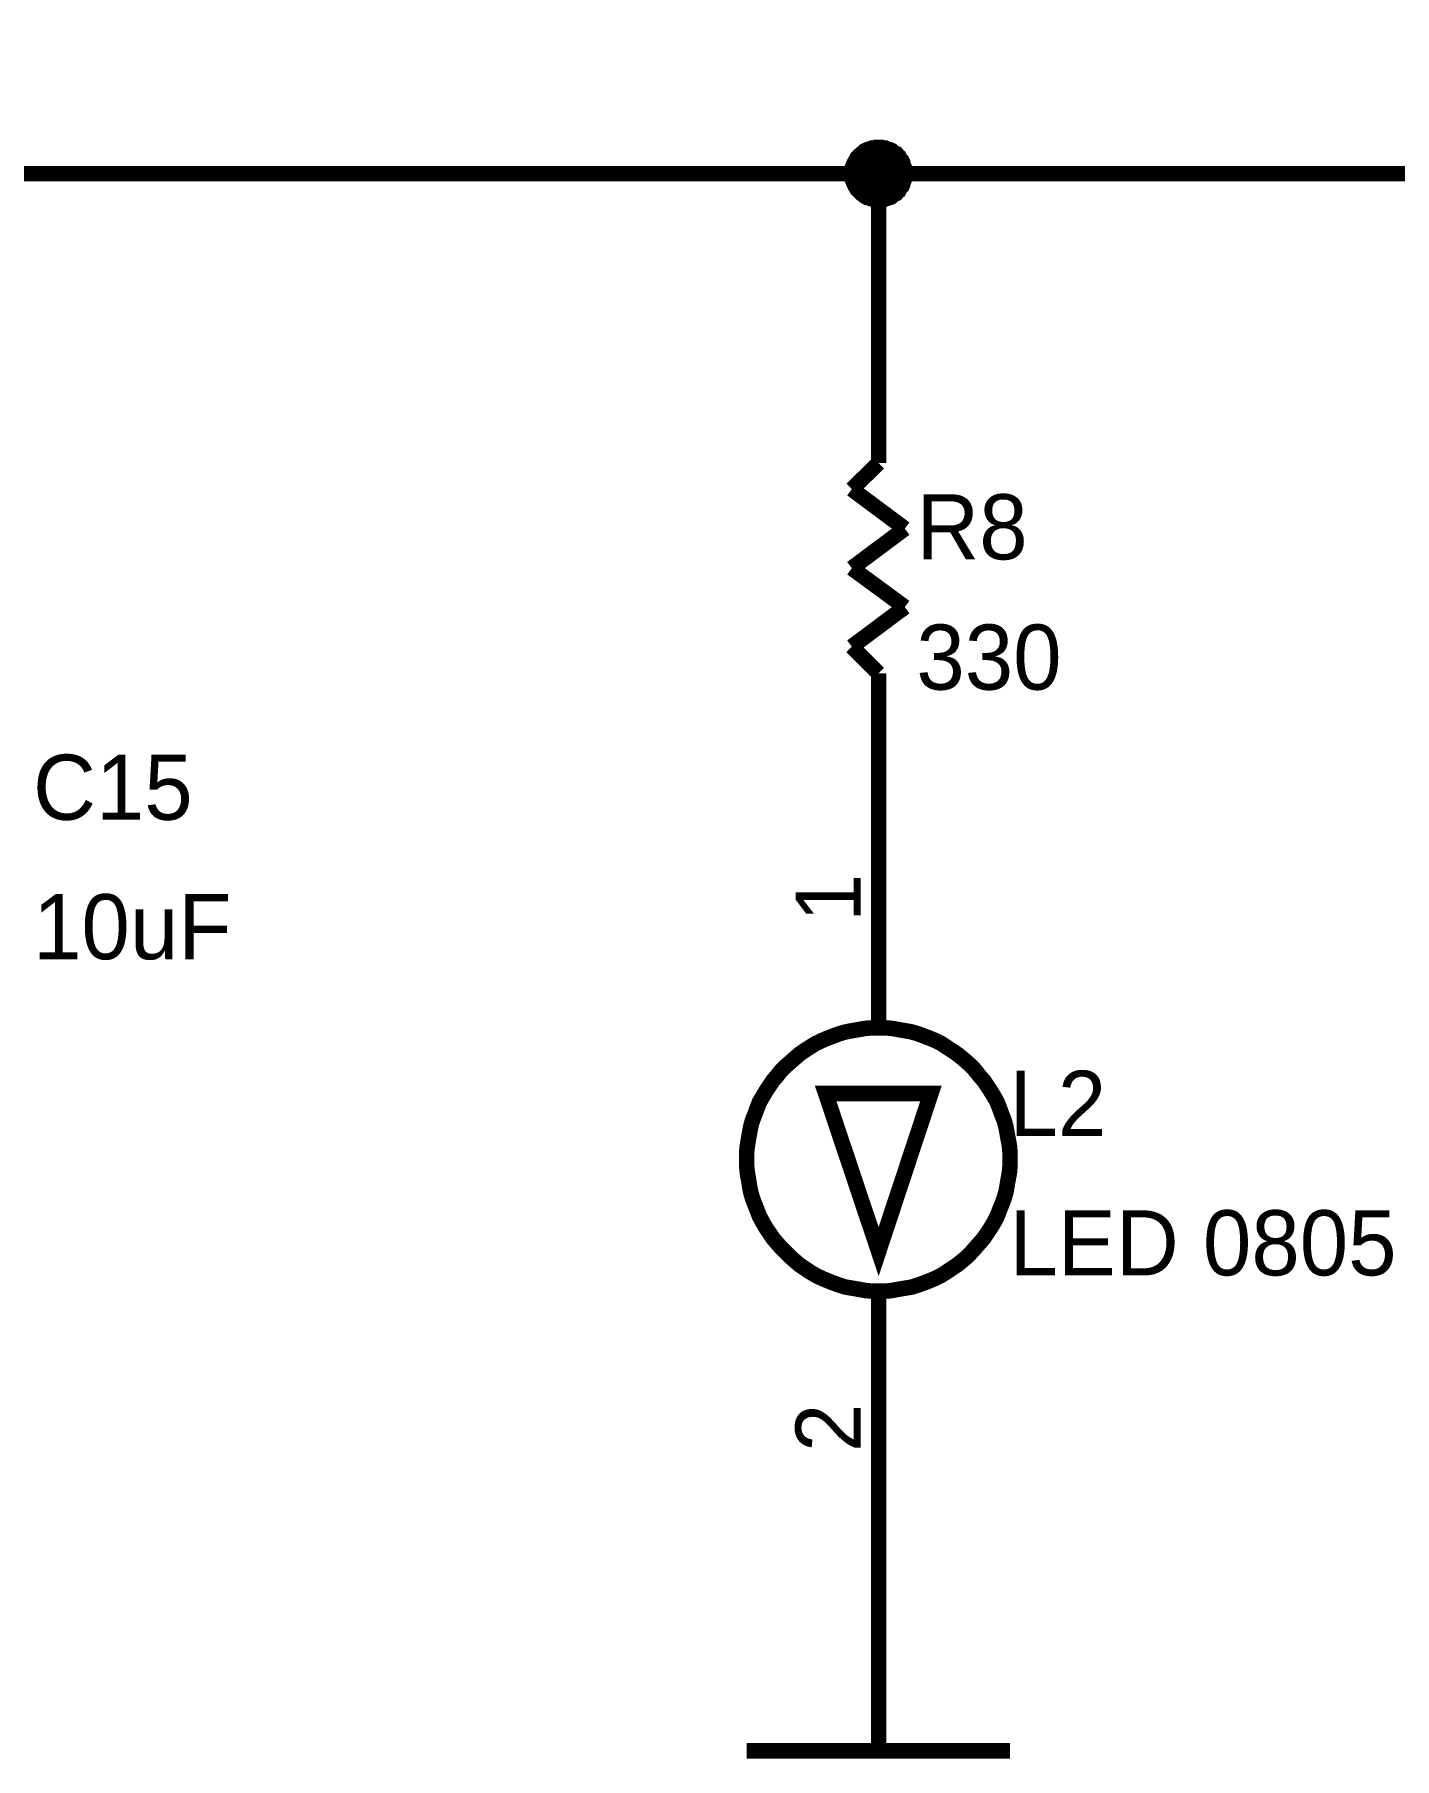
# Model space of a CAD drawing. Header units: millimetres. Extents: x 0 to 19, y 0 to 9.5.
# Drawn here: x 3.658 to 4.693, y 4.294 to 5.606 of the extents above; entities that cross this region are included whole.
import ezdxf

# ---------------------------------------------------------------- set-up
doc = ezdxf.new("R2010")
doc.units = ezdxf.units.MM
doc.header["$MEASUREMENT"] = 0
doc.layers.add('Sheet', color=255, linetype='Continuous')

msp = doc.modelspace()

# ---------------------------------------------------------------- linework, layer by layer
at = {"layer": 'Sheet'}
for points, const_width in [([(3.6001, 5.4998), (4.3004, 5.4998), (4.8004, 5.4998), (4.8004, 5.5997)], 0.0118), ([(4.28, 5.4998), (4.28, 5.5007), (4.28, 5.502), (4.2805, 5.5029), (4.2805, 5.5038), (4.2805, 5.5047), (4.2809, 5.5056), (4.2814, 5.5069), (4.2818, 5.5078), (4.2823, 5.5087), (4.2827, 5.5095), (4.2831, 5.51), (4.2836, 5.5109), (4.284, 5.5118), (4.2849, 5.5126), (4.2853, 5.5131), (4.2862, 5.514), (4.2867, 5.5144), (4.2876, 5.5153), (4.2884, 5.5157), (4.2889, 5.5162), (4.2898, 5.5171), (4.2907, 5.5175), (4.2915, 5.5179), (4.2924, 5.5179), (4.2933, 5.5184), (4.2942, 5.5188), (4.2955, 5.5193), (4.2964, 5.5193), (4.2973, 5.5193), (4.2982, 5.5197), (4.2995, 5.5197), (4.3004, 5.5197)], 0.0118), ([(4.28, 5.4998), (4.28, 5.5007), (4.28, 5.502), (4.2805, 5.5029), (4.2805, 5.5038), (4.2805, 5.5047), (4.2809, 5.5056), (4.2814, 5.5069), (4.2818, 5.5078), (4.2823, 5.5087), (4.2827, 5.5095), (4.2831, 5.51), (4.2836, 5.5109), (4.284, 5.5118), (4.2849, 5.5126), (4.2853, 5.5131), (4.2862, 5.514), (4.2867, 5.5144), (4.2876, 5.5153), (4.2884, 5.5157), (4.2889, 5.5162), (4.2898, 5.5171), (4.2907, 5.5175), (4.2915, 5.5179), (4.2924, 5.5179), (4.2933, 5.5184), (4.2942, 5.5188), (4.2955, 5.5193), (4.2964, 5.5193), (4.2973, 5.5193), (4.2982, 5.5197), (4.2995, 5.5197), (4.3004, 5.5197)], 0.0118), ([(4.28, 5.4998), (4.28, 5.5007), (4.28, 5.502), (4.2805, 5.5029), (4.2805, 5.5038), (4.2805, 5.5047), (4.2809, 5.5056), (4.2814, 5.5069), (4.2818, 5.5078), (4.2823, 5.5087), (4.2827, 5.5095), (4.2831, 5.51), (4.2836, 5.5109), (4.284, 5.5118), (4.2849, 5.5126), (4.2853, 5.5131), (4.2862, 5.514), (4.2867, 5.5144), (4.2876, 5.5153), (4.2884, 5.5157), (4.2889, 5.5162), (4.2898, 5.5171), (4.2907, 5.5175), (4.2915, 5.5179), (4.2924, 5.5179), (4.2933, 5.5184), (4.2942, 5.5188), (4.2955, 5.5193), (4.2964, 5.5193), (4.2973, 5.5193), (4.2982, 5.5197), (4.2995, 5.5197), (4.3004, 5.5197)], 0.0118), ([(4.28, 5.4998), (4.28, 5.5007), (4.28, 5.502), (4.2805, 5.5029), (4.2805, 5.5038), (4.2805, 5.5047), (4.2809, 5.5056), (4.2814, 5.5069), (4.2818, 5.5078), (4.2823, 5.5087), (4.2827, 5.5095), (4.2831, 5.51), (4.2836, 5.5109), (4.284, 5.5118), (4.2849, 5.5126), (4.2853, 5.5131), (4.2862, 5.514), (4.2867, 5.5144), (4.2876, 5.5153), (4.2884, 5.5157), (4.2889, 5.5162), (4.2898, 5.5171), (4.2907, 5.5175), (4.2915, 5.5179), (4.2924, 5.5179), (4.2933, 5.5184), (4.2942, 5.5188), (4.2955, 5.5193), (4.2964, 5.5193), (4.2973, 5.5193), (4.2982, 5.5197), (4.2995, 5.5197), (4.3004, 5.5197)], 0.0118), ([(4.3004, 5.5197), (4.3004, 5.5197)], 0.0118), ([(4.3004, 5.5197), (4.3013, 5.5197), (4.3026, 5.5197), (4.3035, 5.5193), (4.3044, 5.5193), (4.3052, 5.5193), (4.3061, 5.5188), (4.3075, 5.5184), (4.3083, 5.5179), (4.3092, 5.5179), (4.3101, 5.5175), (4.3105, 5.5171), (4.3114, 5.5162), (4.3123, 5.5157), (4.3132, 5.5153), (4.3136, 5.5144), (4.3145, 5.514), (4.315, 5.5131), (4.3159, 5.5126), (4.3163, 5.5118), (4.3167, 5.5109), (4.3176, 5.51), (4.3181, 5.5095), (4.3185, 5.5087), (4.3185, 5.5078), (4.3189, 5.5069), (4.3194, 5.5056), (4.3198, 5.5047), (4.3198, 5.5038), (4.3198, 5.5029), (4.3203, 5.502), (4.3203, 5.5007), (4.3203, 5.4998)], 0.0118), ([(4.3004, 5.5197), (4.3004, 5.5197)], 0.0118), ([(4.3004, 5.5197), (4.3013, 5.5197), (4.3026, 5.5197), (4.3035, 5.5193), (4.3044, 5.5193), (4.3052, 5.5193), (4.3061, 5.5188), (4.3075, 5.5184), (4.3083, 5.5179), (4.3092, 5.5179), (4.3101, 5.5175), (4.3105, 5.5171), (4.3114, 5.5162), (4.3123, 5.5157), (4.3132, 5.5153), (4.3136, 5.5144), (4.3145, 5.514), (4.315, 5.5131), (4.3159, 5.5126), (4.3163, 5.5118), (4.3167, 5.5109), (4.3176, 5.51), (4.3181, 5.5095), (4.3185, 5.5087), (4.3185, 5.5078), (4.3189, 5.5069), (4.3194, 5.5056), (4.3198, 5.5047), (4.3198, 5.5038), (4.3198, 5.5029), (4.3203, 5.502), (4.3203, 5.5007), (4.3203, 5.4998)], 0.0118), ([(4.3004, 5.5197), (4.3004, 5.5197)], 0.0118), ([(4.3004, 5.5197), (4.3013, 5.5197), (4.3026, 5.5197), (4.3035, 5.5193), (4.3044, 5.5193), (4.3052, 5.5193), (4.3061, 5.5188), (4.3075, 5.5184), (4.3083, 5.5179), (4.3092, 5.5179), (4.3101, 5.5175), (4.3105, 5.5171), (4.3114, 5.5162), (4.3123, 5.5157), (4.3132, 5.5153), (4.3136, 5.5144), (4.3145, 5.514), (4.315, 5.5131), (4.3159, 5.5126), (4.3163, 5.5118), (4.3167, 5.5109), (4.3176, 5.51), (4.3181, 5.5095), (4.3185, 5.5087), (4.3185, 5.5078), (4.3189, 5.5069), (4.3194, 5.5056), (4.3198, 5.5047), (4.3198, 5.5038), (4.3198, 5.5029), (4.3203, 5.502), (4.3203, 5.5007), (4.3203, 5.4998)], 0.0118), ([(4.3004, 5.5197), (4.3004, 5.5197)], 0.0118), ([(4.3004, 5.5197), (4.3013, 5.5197), (4.3026, 5.5197), (4.3035, 5.5193), (4.3044, 5.5193), (4.3052, 5.5193), (4.3061, 5.5188), (4.3075, 5.5184), (4.3083, 5.5179), (4.3092, 5.5179), (4.3101, 5.5175), (4.3105, 5.5171), (4.3114, 5.5162), (4.3123, 5.5157), (4.3132, 5.5153), (4.3136, 5.5144), (4.3145, 5.514), (4.315, 5.5131), (4.3159, 5.5126), (4.3163, 5.5118), (4.3167, 5.5109), (4.3176, 5.51), (4.3181, 5.5095), (4.3185, 5.5087), (4.3185, 5.5078), (4.3189, 5.5069), (4.3194, 5.5056), (4.3198, 5.5047), (4.3198, 5.5038), (4.3198, 5.5029), (4.3203, 5.502), (4.3203, 5.5007), (4.3203, 5.4998)], 0.0118), ([(4.28, 5.4998), (4.28, 5.5007), (4.28, 5.502), (4.2805, 5.5029), (4.2805, 5.5038), (4.2805, 5.5047), (4.2809, 5.5056), (4.2814, 5.5069), (4.2818, 5.5078), (4.2823, 5.5087), (4.2827, 5.5095), (4.2831, 5.51), (4.2836, 5.5109), (4.284, 5.5118), (4.2849, 5.5126), (4.2853, 5.5131), (4.2862, 5.514), (4.2867, 5.5144), (4.2876, 5.5153), (4.2884, 5.5157), (4.2889, 5.5162), (4.2898, 5.5171), (4.2907, 5.5175), (4.2915, 5.5179), (4.2924, 5.5179), (4.2933, 5.5184), (4.2942, 5.5188), (4.2955, 5.5193), (4.2964, 5.5193), (4.2973, 5.5193), (4.2982, 5.5197), (4.2995, 5.5197), (4.3004, 5.5197)], 0.0039), ([(4.28, 5.4998), (4.28, 5.5007), (4.28, 5.502), (4.2805, 5.5029), (4.2805, 5.5038), (4.2805, 5.5047), (4.2809, 5.5056), (4.2814, 5.5069), (4.2818, 5.5078), (4.2823, 5.5087), (4.2827, 5.5095), (4.2831, 5.51), (4.2836, 5.5109), (4.284, 5.5118), (4.2849, 5.5126), (4.2853, 5.5131), (4.2862, 5.514), (4.2867, 5.5144), (4.2876, 5.5153), (4.2884, 5.5157), (4.2889, 5.5162), (4.2898, 5.5171), (4.2907, 5.5175), (4.2915, 5.5179), (4.2924, 5.5179), (4.2933, 5.5184), (4.2942, 5.5188), (4.2955, 5.5193), (4.2964, 5.5193), (4.2973, 5.5193), (4.2982, 5.5197), (4.2995, 5.5197), (4.3004, 5.5197)], 0.0039), ([(4.28, 5.4998), (4.28, 5.5007), (4.28, 5.502), (4.2805, 5.5029), (4.2805, 5.5038), (4.2805, 5.5047), (4.2809, 5.5056), (4.2814, 5.5069), (4.2818, 5.5078), (4.2823, 5.5087), (4.2827, 5.5095), (4.2831, 5.51), (4.2836, 5.5109), (4.284, 5.5118), (4.2849, 5.5126), (4.2853, 5.5131), (4.2862, 5.514), (4.2867, 5.5144), (4.2876, 5.5153), (4.2884, 5.5157), (4.2889, 5.5162), (4.2898, 5.5171), (4.2907, 5.5175), (4.2915, 5.5179), (4.2924, 5.5179), (4.2933, 5.5184), (4.2942, 5.5188), (4.2955, 5.5193), (4.2964, 5.5193), (4.2973, 5.5193), (4.2982, 5.5197), (4.2995, 5.5197), (4.3004, 5.5197)], 0.0039), ([(4.28, 5.4998), (4.28, 5.5007), (4.28, 5.502), (4.2805, 5.5029), (4.2805, 5.5038), (4.2805, 5.5047), (4.2809, 5.5056), (4.2814, 5.5069), (4.2818, 5.5078), (4.2823, 5.5087), (4.2827, 5.5095), (4.2831, 5.51), (4.2836, 5.5109), (4.284, 5.5118), (4.2849, 5.5126), (4.2853, 5.5131), (4.2862, 5.514), (4.2867, 5.5144), (4.2876, 5.5153), (4.2884, 5.5157), (4.2889, 5.5162), (4.2898, 5.5171), (4.2907, 5.5175), (4.2915, 5.5179), (4.2924, 5.5179), (4.2933, 5.5184), (4.2942, 5.5188), (4.2955, 5.5193), (4.2964, 5.5193), (4.2973, 5.5193), (4.2982, 5.5197), (4.2995, 5.5197), (4.3004, 5.5197)], 0.0039), ([(4.3004, 5.5197), (4.3004, 5.5197)], 0.0039), ([(4.3004, 5.5197), (4.3013, 5.5197), (4.3026, 5.5197), (4.3035, 5.5193), (4.3044, 5.5193), (4.3052, 5.5193), (4.3061, 5.5188), (4.3075, 5.5184), (4.3083, 5.5179), (4.3092, 5.5179), (4.3101, 5.5175), (4.3105, 5.5171), (4.3114, 5.5162), (4.3123, 5.5157), (4.3132, 5.5153), (4.3136, 5.5144), (4.3145, 5.514), (4.315, 5.5131), (4.3159, 5.5126), (4.3163, 5.5118), (4.3167, 5.5109), (4.3176, 5.51), (4.3181, 5.5095), (4.3185, 5.5087), (4.3185, 5.5078), (4.3189, 5.5069), (4.3194, 5.5056), (4.3198, 5.5047), (4.3198, 5.5038), (4.3198, 5.5029), (4.3203, 5.502), (4.3203, 5.5007), (4.3203, 5.4998)], 0.0039), ([(4.3004, 5.5197), (4.3004, 5.5197)], 0.0039), ([(4.3004, 5.5197), (4.3013, 5.5197), (4.3026, 5.5197), (4.3035, 5.5193), (4.3044, 5.5193), (4.3052, 5.5193), (4.3061, 5.5188), (4.3075, 5.5184), (4.3083, 5.5179), (4.3092, 5.5179), (4.3101, 5.5175), (4.3105, 5.5171), (4.3114, 5.5162), (4.3123, 5.5157), (4.3132, 5.5153), (4.3136, 5.5144), (4.3145, 5.514), (4.315, 5.5131), (4.3159, 5.5126), (4.3163, 5.5118), (4.3167, 5.5109), (4.3176, 5.51), (4.3181, 5.5095), (4.3185, 5.5087), (4.3185, 5.5078), (4.3189, 5.5069), (4.3194, 5.5056), (4.3198, 5.5047), (4.3198, 5.5038), (4.3198, 5.5029), (4.3203, 5.502), (4.3203, 5.5007), (4.3203, 5.4998)], 0.0039), ([(4.3004, 5.5197), (4.3004, 5.5197)], 0.0039), ([(4.3004, 5.5197), (4.3013, 5.5197), (4.3026, 5.5197), (4.3035, 5.5193), (4.3044, 5.5193), (4.3052, 5.5193), (4.3061, 5.5188), (4.3075, 5.5184), (4.3083, 5.5179), (4.3092, 5.5179), (4.3101, 5.5175), (4.3105, 5.5171), (4.3114, 5.5162), (4.3123, 5.5157), (4.3132, 5.5153), (4.3136, 5.5144), (4.3145, 5.514), (4.315, 5.5131), (4.3159, 5.5126), (4.3163, 5.5118), (4.3167, 5.5109), (4.3176, 5.51), (4.3181, 5.5095), (4.3185, 5.5087), (4.3185, 5.5078), (4.3189, 5.5069), (4.3194, 5.5056), (4.3198, 5.5047), (4.3198, 5.5038), (4.3198, 5.5029), (4.3203, 5.502), (4.3203, 5.5007), (4.3203, 5.4998)], 0.0039), ([(4.3004, 5.5197), (4.3004, 5.5197)], 0.0039), ([(4.3004, 5.5197), (4.3013, 5.5197), (4.3026, 5.5197), (4.3035, 5.5193), (4.3044, 5.5193), (4.3052, 5.5193), (4.3061, 5.5188), (4.3075, 5.5184), (4.3083, 5.5179), (4.3092, 5.5179), (4.3101, 5.5175), (4.3105, 5.5171), (4.3114, 5.5162), (4.3123, 5.5157), (4.3132, 5.5153), (4.3136, 5.5144), (4.3145, 5.514), (4.315, 5.5131), (4.3159, 5.5126), (4.3163, 5.5118), (4.3167, 5.5109), (4.3176, 5.51), (4.3181, 5.5095), (4.3185, 5.5087), (4.3185, 5.5078), (4.3189, 5.5069), (4.3194, 5.5056), (4.3198, 5.5047), (4.3198, 5.5038), (4.3198, 5.5029), (4.3203, 5.502), (4.3203, 5.5007), (4.3203, 5.4998)], 0.0039), ([(4.3004, 5.4799), (4.2995, 5.4799), (4.2982, 5.4799), (4.2973, 5.4804), (4.2964, 5.4804), (4.2955, 5.4804), (4.2942, 5.4808), (4.2933, 5.4812), (4.2924, 5.4817), (4.2915, 5.4817), (4.2907, 5.4821), (4.2898, 5.4826), (4.2889, 5.4835), (4.2884, 5.4839), (4.2876, 5.4843), (4.2867, 5.4852), (4.2862, 5.4857), (4.2853, 5.4866), (4.2849, 5.487), (4.284, 5.4879), (4.2836, 5.4888), (4.2831, 5.4896), (4.2827, 5.4901), (4.2823, 5.491), (4.2818, 5.4919), (4.2814, 5.4927), (4.2809, 5.4941), (4.2805, 5.495), (4.2805, 5.4958), (4.2805, 5.4967), (4.28, 5.4976), (4.28, 5.4989), (4.28, 5.4998)], 0.0118), ([(4.28, 5.4998), (4.28, 5.4998)], 0.0118), ([(4.3004, 5.4799), (4.2995, 5.4799), (4.2982, 5.4799), (4.2973, 5.4804), (4.2964, 5.4804), (4.2955, 5.4804), (4.2942, 5.4808), (4.2933, 5.4812), (4.2924, 5.4817), (4.2915, 5.4817), (4.2907, 5.4821), (4.2898, 5.4826), (4.2889, 5.4835), (4.2884, 5.4839), (4.2876, 5.4843), (4.2867, 5.4852), (4.2862, 5.4857), (4.2853, 5.4866), (4.2849, 5.487), (4.284, 5.4879), (4.2836, 5.4888), (4.2831, 5.4896), (4.2827, 5.4901), (4.2823, 5.491), (4.2818, 5.4919), (4.2814, 5.4927), (4.2809, 5.4941), (4.2805, 5.495), (4.2805, 5.4958), (4.2805, 5.4967), (4.28, 5.4976), (4.28, 5.4989), (4.28, 5.4998)], 0.0118), ([(4.28, 5.4998), (4.28, 5.4998)], 0.0118), ([(4.3004, 5.4799), (4.2995, 5.4799), (4.2982, 5.4799), (4.2973, 5.4804), (4.2964, 5.4804), (4.2955, 5.4804), (4.2942, 5.4808), (4.2933, 5.4812), (4.2924, 5.4817), (4.2915, 5.4817), (4.2907, 5.4821), (4.2898, 5.4826), (4.2889, 5.4835), (4.2884, 5.4839), (4.2876, 5.4843), (4.2867, 5.4852), (4.2862, 5.4857), (4.2853, 5.4866), (4.2849, 5.487), (4.284, 5.4879), (4.2836, 5.4888), (4.2831, 5.4896), (4.2827, 5.4901), (4.2823, 5.491), (4.2818, 5.4919), (4.2814, 5.4927), (4.2809, 5.4941), (4.2805, 5.495), (4.2805, 5.4958), (4.2805, 5.4967), (4.28, 5.4976), (4.28, 5.4989), (4.28, 5.4998)], 0.0118), ([(4.28, 5.4998), (4.28, 5.4998)], 0.0118), ([(4.3004, 5.4799), (4.2995, 5.4799), (4.2982, 5.4799), (4.2973, 5.4804), (4.2964, 5.4804), (4.2955, 5.4804), (4.2942, 5.4808), (4.2933, 5.4812), (4.2924, 5.4817), (4.2915, 5.4817), (4.2907, 5.4821), (4.2898, 5.4826), (4.2889, 5.4835), (4.2884, 5.4839), (4.2876, 5.4843), (4.2867, 5.4852), (4.2862, 5.4857), (4.2853, 5.4866), (4.2849, 5.487), (4.284, 5.4879), (4.2836, 5.4888), (4.2831, 5.4896), (4.2827, 5.4901), (4.2823, 5.491), (4.2818, 5.4919), (4.2814, 5.4927), (4.2809, 5.4941), (4.2805, 5.495), (4.2805, 5.4958), (4.2805, 5.4967), (4.28, 5.4976), (4.28, 5.4989), (4.28, 5.4998)], 0.0118), ([(4.28, 5.4998), (4.28, 5.4998)], 0.0118), ([(4.3004, 5.4799), (4.2995, 5.4799), (4.2982, 5.4799), (4.2973, 5.4804), (4.2964, 5.4804), (4.2955, 5.4804), (4.2942, 5.4808), (4.2933, 5.4812), (4.2924, 5.4817), (4.2915, 5.4817), (4.2907, 5.4821), (4.2898, 5.4826), (4.2889, 5.4835), (4.2884, 5.4839), (4.2876, 5.4843), (4.2867, 5.4852), (4.2862, 5.4857), (4.2853, 5.4866), (4.2849, 5.487), (4.284, 5.4879), (4.2836, 5.4888), (4.2831, 5.4896), (4.2827, 5.4901), (4.2823, 5.491), (4.2818, 5.4919), (4.2814, 5.4927), (4.2809, 5.4941), (4.2805, 5.495), (4.2805, 5.4958), (4.2805, 5.4967), (4.28, 5.4976), (4.28, 5.4989), (4.28, 5.4998)], 0.0039), ([(4.28, 5.4998), (4.28, 5.4998)], 0.0039), ([(4.3004, 5.4799), (4.2995, 5.4799), (4.2982, 5.4799), (4.2973, 5.4804), (4.2964, 5.4804), (4.2955, 5.4804), (4.2942, 5.4808), (4.2933, 5.4812), (4.2924, 5.4817), (4.2915, 5.4817), (4.2907, 5.4821), (4.2898, 5.4826), (4.2889, 5.4835), (4.2884, 5.4839), (4.2876, 5.4843), (4.2867, 5.4852), (4.2862, 5.4857), (4.2853, 5.4866), (4.2849, 5.487), (4.284, 5.4879), (4.2836, 5.4888), (4.2831, 5.4896), (4.2827, 5.4901), (4.2823, 5.491), (4.2818, 5.4919), (4.2814, 5.4927), (4.2809, 5.4941), (4.2805, 5.495), (4.2805, 5.4958), (4.2805, 5.4967), (4.28, 5.4976), (4.28, 5.4989), (4.28, 5.4998)], 0.0039), ([(4.28, 5.4998), (4.28, 5.4998)], 0.0039), ([(4.3004, 5.4799), (4.2995, 5.4799), (4.2982, 5.4799), (4.2973, 5.4804), (4.2964, 5.4804), (4.2955, 5.4804), (4.2942, 5.4808), (4.2933, 5.4812), (4.2924, 5.4817), (4.2915, 5.4817), (4.2907, 5.4821), (4.2898, 5.4826), (4.2889, 5.4835), (4.2884, 5.4839), (4.2876, 5.4843), (4.2867, 5.4852), (4.2862, 5.4857), (4.2853, 5.4866), (4.2849, 5.487), (4.284, 5.4879), (4.2836, 5.4888), (4.2831, 5.4896), (4.2827, 5.4901), (4.2823, 5.491), (4.2818, 5.4919), (4.2814, 5.4927), (4.2809, 5.4941), (4.2805, 5.495), (4.2805, 5.4958), (4.2805, 5.4967), (4.28, 5.4976), (4.28, 5.4989), (4.28, 5.4998)], 0.0039), ([(4.28, 5.4998), (4.28, 5.4998)], 0.0039), ([(4.3004, 5.4799), (4.2995, 5.4799), (4.2982, 5.4799), (4.2973, 5.4804), (4.2964, 5.4804), (4.2955, 5.4804), (4.2942, 5.4808), (4.2933, 5.4812), (4.2924, 5.4817), (4.2915, 5.4817), (4.2907, 5.4821), (4.2898, 5.4826), (4.2889, 5.4835), (4.2884, 5.4839), (4.2876, 5.4843), (4.2867, 5.4852), (4.2862, 5.4857), (4.2853, 5.4866), (4.2849, 5.487), (4.284, 5.4879), (4.2836, 5.4888), (4.2831, 5.4896), (4.2827, 5.4901), (4.2823, 5.491), (4.2818, 5.4919), (4.2814, 5.4927), (4.2809, 5.4941), (4.2805, 5.495), (4.2805, 5.4958), (4.2805, 5.4967), (4.28, 5.4976), (4.28, 5.4989), (4.28, 5.4998)], 0.0039), ([(4.28, 5.4998), (4.28, 5.4998)], 0.0039), ([(4.3004, 5.4998), (4.3004, 5.3)], 0.0118), ([(4.3203, 5.4998), (4.3203, 5.4989), (4.3203, 5.4976), (4.3198, 5.4967), (4.3198, 5.4958), (4.3198, 5.495), (4.3194, 5.4941), (4.3189, 5.4927), (4.3185, 5.4919), (4.3185, 5.491), (4.3181, 5.4901), (4.3176, 5.4896), (4.3167, 5.4888), (4.3163, 5.4879), (4.3159, 5.487), (4.315, 5.4866), (4.3145, 5.4857), (4.3136, 5.4852), (4.3132, 5.4843), (4.3123, 5.4839), (4.3114, 5.4835), (4.3105, 5.4826), (4.3101, 5.4821), (4.3092, 5.4817), (4.3083, 5.4817), (4.3075, 5.4812), (4.3061, 5.4808), (4.3052, 5.4804), (4.3044, 5.4804), (4.3035, 5.4804), (4.3026, 5.4799), (4.3013, 5.4799), (4.3004, 5.4799)], 0.0118), ([(4.3203, 5.4998), (4.3203, 5.4989), (4.3203, 5.4976), (4.3198, 5.4967), (4.3198, 5.4958), (4.3198, 5.495), (4.3194, 5.4941), (4.3189, 5.4927), (4.3185, 5.4919), (4.3185, 5.491), (4.3181, 5.4901), (4.3176, 5.4896), (4.3167, 5.4888), (4.3163, 5.4879), (4.3159, 5.487), (4.315, 5.4866), (4.3145, 5.4857), (4.3136, 5.4852), (4.3132, 5.4843), (4.3123, 5.4839), (4.3114, 5.4835), (4.3105, 5.4826), (4.3101, 5.4821), (4.3092, 5.4817), (4.3083, 5.4817), (4.3075, 5.4812), (4.3061, 5.4808), (4.3052, 5.4804), (4.3044, 5.4804), (4.3035, 5.4804), (4.3026, 5.4799), (4.3013, 5.4799), (4.3004, 5.4799)], 0.0118), ([(4.3203, 5.4998), (4.3203, 5.4989), (4.3203, 5.4976), (4.3198, 5.4967), (4.3198, 5.4958), (4.3198, 5.495), (4.3194, 5.4941), (4.3189, 5.4927), (4.3185, 5.4919), (4.3185, 5.491), (4.3181, 5.4901), (4.3176, 5.4896), (4.3167, 5.4888), (4.3163, 5.4879), (4.3159, 5.487), (4.315, 5.4866), (4.3145, 5.4857), (4.3136, 5.4852), (4.3132, 5.4843), (4.3123, 5.4839), (4.3114, 5.4835), (4.3105, 5.4826), (4.3101, 5.4821), (4.3092, 5.4817), (4.3083, 5.4817), (4.3075, 5.4812), (4.3061, 5.4808), (4.3052, 5.4804), (4.3044, 5.4804), (4.3035, 5.4804), (4.3026, 5.4799), (4.3013, 5.4799), (4.3004, 5.4799)], 0.0118), ([(4.3203, 5.4998), (4.3203, 5.4989), (4.3203, 5.4976), (4.3198, 5.4967), (4.3198, 5.4958), (4.3198, 5.495), (4.3194, 5.4941), (4.3189, 5.4927), (4.3185, 5.4919), (4.3185, 5.491), (4.3181, 5.4901), (4.3176, 5.4896), (4.3167, 5.4888), (4.3163, 5.4879), (4.3159, 5.487), (4.315, 5.4866), (4.3145, 5.4857), (4.3136, 5.4852), (4.3132, 5.4843), (4.3123, 5.4839), (4.3114, 5.4835), (4.3105, 5.4826), (4.3101, 5.4821), (4.3092, 5.4817), (4.3083, 5.4817), (4.3075, 5.4812), (4.3061, 5.4808), (4.3052, 5.4804), (4.3044, 5.4804), (4.3035, 5.4804), (4.3026, 5.4799), (4.3013, 5.4799), (4.3004, 5.4799)], 0.0118), ([(4.3203, 5.4998), (4.3203, 5.4989), (4.3203, 5.4976), (4.3198, 5.4967), (4.3198, 5.4958), (4.3198, 5.495), (4.3194, 5.4941), (4.3189, 5.4927), (4.3185, 5.4919), (4.3185, 5.491), (4.3181, 5.4901), (4.3176, 5.4896), (4.3167, 5.4888), (4.3163, 5.4879), (4.3159, 5.487), (4.315, 5.4866), (4.3145, 5.4857), (4.3136, 5.4852), (4.3132, 5.4843), (4.3123, 5.4839), (4.3114, 5.4835), (4.3105, 5.4826), (4.3101, 5.4821), (4.3092, 5.4817), (4.3083, 5.4817), (4.3075, 5.4812), (4.3061, 5.4808), (4.3052, 5.4804), (4.3044, 5.4804), (4.3035, 5.4804), (4.3026, 5.4799), (4.3013, 5.4799), (4.3004, 5.4799)], 0.0039), ([(4.3203, 5.4998), (4.3203, 5.4989), (4.3203, 5.4976), (4.3198, 5.4967), (4.3198, 5.4958), (4.3198, 5.495), (4.3194, 5.4941), (4.3189, 5.4927), (4.3185, 5.4919), (4.3185, 5.491), (4.3181, 5.4901), (4.3176, 5.4896), (4.3167, 5.4888), (4.3163, 5.4879), (4.3159, 5.487), (4.315, 5.4866), (4.3145, 5.4857), (4.3136, 5.4852), (4.3132, 5.4843), (4.3123, 5.4839), (4.3114, 5.4835), (4.3105, 5.4826), (4.3101, 5.4821), (4.3092, 5.4817), (4.3083, 5.4817), (4.3075, 5.4812), (4.3061, 5.4808), (4.3052, 5.4804), (4.3044, 5.4804), (4.3035, 5.4804), (4.3026, 5.4799), (4.3013, 5.4799), (4.3004, 5.4799)], 0.0039), ([(4.3203, 5.4998), (4.3203, 5.4989), (4.3203, 5.4976), (4.3198, 5.4967), (4.3198, 5.4958), (4.3198, 5.495), (4.3194, 5.4941), (4.3189, 5.4927), (4.3185, 5.4919), (4.3185, 5.491), (4.3181, 5.4901), (4.3176, 5.4896), (4.3167, 5.4888), (4.3163, 5.4879), (4.3159, 5.487), (4.315, 5.4866), (4.3145, 5.4857), (4.3136, 5.4852), (4.3132, 5.4843), (4.3123, 5.4839), (4.3114, 5.4835), (4.3105, 5.4826), (4.3101, 5.4821), (4.3092, 5.4817), (4.3083, 5.4817), (4.3075, 5.4812), (4.3061, 5.4808), (4.3052, 5.4804), (4.3044, 5.4804), (4.3035, 5.4804), (4.3026, 5.4799), (4.3013, 5.4799), (4.3004, 5.4799)], 0.0039), ([(4.3203, 5.4998), (4.3203, 5.4989), (4.3203, 5.4976), (4.3198, 5.4967), (4.3198, 5.4958), (4.3198, 5.495), (4.3194, 5.4941), (4.3189, 5.4927), (4.3185, 5.4919), (4.3185, 5.491), (4.3181, 5.4901), (4.3176, 5.4896), (4.3167, 5.4888), (4.3163, 5.4879), (4.3159, 5.487), (4.315, 5.4866), (4.3145, 5.4857), (4.3136, 5.4852), (4.3132, 5.4843), (4.3123, 5.4839), (4.3114, 5.4835), (4.3105, 5.4826), (4.3101, 5.4821), (4.3092, 5.4817), (4.3083, 5.4817), (4.3075, 5.4812), (4.3061, 5.4808), (4.3052, 5.4804), (4.3044, 5.4804), (4.3035, 5.4804), (4.3026, 5.4799), (4.3013, 5.4799), (4.3004, 5.4799)], 0.0039), ([(4.3203, 5.4998), (4.3203, 5.4998), (4.3203, 5.4998), (4.3203, 5.4998), (4.3203, 5.4998), (4.3203, 5.4998), (4.3203, 5.4998), (4.3203, 5.4998), (4.3203, 5.4998), (4.3203, 5.4998), (4.3203, 5.4998), (4.3203, 5.4998), (4.3203, 5.4998), (4.3203, 5.4998), (4.3203, 5.4998), (4.3203, 5.4998), (4.3203, 5.4998), (4.3203, 5.4998), (4.3203, 5.4998), (4.3203, 5.4998), (4.3203, 5.4998), (4.3203, 5.4998), (4.3203, 5.4998), (4.3203, 5.4998), (4.3203, 5.4998), (4.3203, 5.4998), (4.3203, 5.4998), (4.3203, 5.4998), (4.3203, 5.4998), (4.3203, 5.4998), (4.3203, 5.4998), (4.3203, 5.4998), (4.3203, 5.4998)], 0.0118), ([(4.3203, 5.4998), (4.3203, 5.4998)], 0.0118), ([(4.3203, 5.4998), (4.3203, 5.4998), (4.3203, 5.4998), (4.3203, 5.4998), (4.3203, 5.4998), (4.3203, 5.4998), (4.3203, 5.4998), (4.3203, 5.4998), (4.3203, 5.4998), (4.3203, 5.4998), (4.3203, 5.4998), (4.3203, 5.4998), (4.3203, 5.4998), (4.3203, 5.4998), (4.3203, 5.4998), (4.3203, 5.4998), (4.3203, 5.4998), (4.3203, 5.4998), (4.3203, 5.4998), (4.3203, 5.4998), (4.3203, 5.4998), (4.3203, 5.4998), (4.3203, 5.4998), (4.3203, 5.4998), (4.3203, 5.4998), (4.3203, 5.4998), (4.3203, 5.4998), (4.3203, 5.4998), (4.3203, 5.4998), (4.3203, 5.4998), (4.3203, 5.4998), (4.3203, 5.4998), (4.3203, 5.4998)], 0.0118), ([(4.3203, 5.4998), (4.3203, 5.4998)], 0.0118), ([(4.3203, 5.4998), (4.3203, 5.4998), (4.3203, 5.4998), (4.3203, 5.4998), (4.3203, 5.4998), (4.3203, 5.4998), (4.3203, 5.4998), (4.3203, 5.4998), (4.3203, 5.4998), (4.3203, 5.4998), (4.3203, 5.4998), (4.3203, 5.4998), (4.3203, 5.4998), (4.3203, 5.4998), (4.3203, 5.4998), (4.3203, 5.4998), (4.3203, 5.4998), (4.3203, 5.4998), (4.3203, 5.4998), (4.3203, 5.4998), (4.3203, 5.4998), (4.3203, 5.4998), (4.3203, 5.4998), (4.3203, 5.4998), (4.3203, 5.4998), (4.3203, 5.4998), (4.3203, 5.4998), (4.3203, 5.4998), (4.3203, 5.4998), (4.3203, 5.4998), (4.3203, 5.4998), (4.3203, 5.4998), (4.3203, 5.4998)], 0.0118), ([(4.3203, 5.4998), (4.3203, 5.4998)], 0.0118), ([(4.3203, 5.4998), (4.3203, 5.4998), (4.3203, 5.4998), (4.3203, 5.4998), (4.3203, 5.4998), (4.3203, 5.4998), (4.3203, 5.4998), (4.3203, 5.4998), (4.3203, 5.4998), (4.3203, 5.4998), (4.3203, 5.4998), (4.3203, 5.4998), (4.3203, 5.4998), (4.3203, 5.4998), (4.3203, 5.4998), (4.3203, 5.4998), (4.3203, 5.4998), (4.3203, 5.4998), (4.3203, 5.4998), (4.3203, 5.4998), (4.3203, 5.4998), (4.3203, 5.4998), (4.3203, 5.4998), (4.3203, 5.4998), (4.3203, 5.4998), (4.3203, 5.4998), (4.3203, 5.4998), (4.3203, 5.4998), (4.3203, 5.4998), (4.3203, 5.4998), (4.3203, 5.4998), (4.3203, 5.4998), (4.3203, 5.4998)], 0.0118), ([(4.3203, 5.4998), (4.3203, 5.4998)], 0.0118), ([(4.3203, 5.4998), (4.3203, 5.4998), (4.3203, 5.4998), (4.3203, 5.4998), (4.3203, 5.4998), (4.3203, 5.4998), (4.3203, 5.4998), (4.3203, 5.4998), (4.3203, 5.4998), (4.3203, 5.4998), (4.3203, 5.4998), (4.3203, 5.4998), (4.3203, 5.4998), (4.3203, 5.4998), (4.3203, 5.4998), (4.3203, 5.4998), (4.3203, 5.4998), (4.3203, 5.4998), (4.3203, 5.4998), (4.3203, 5.4998), (4.3203, 5.4998), (4.3203, 5.4998), (4.3203, 5.4998), (4.3203, 5.4998), (4.3203, 5.4998), (4.3203, 5.4998), (4.3203, 5.4998), (4.3203, 5.4998), (4.3203, 5.4998), (4.3203, 5.4998), (4.3203, 5.4998), (4.3203, 5.4998), (4.3203, 5.4998)], 0.0039), ([(4.3203, 5.4998), (4.3203, 5.4998)], 0.0039), ([(4.3203, 5.4998), (4.3203, 5.4998), (4.3203, 5.4998), (4.3203, 5.4998), (4.3203, 5.4998), (4.3203, 5.4998), (4.3203, 5.4998), (4.3203, 5.4998), (4.3203, 5.4998), (4.3203, 5.4998), (4.3203, 5.4998), (4.3203, 5.4998), (4.3203, 5.4998), (4.3203, 5.4998), (4.3203, 5.4998), (4.3203, 5.4998), (4.3203, 5.4998), (4.3203, 5.4998), (4.3203, 5.4998), (4.3203, 5.4998), (4.3203, 5.4998), (4.3203, 5.4998), (4.3203, 5.4998), (4.3203, 5.4998), (4.3203, 5.4998), (4.3203, 5.4998), (4.3203, 5.4998), (4.3203, 5.4998), (4.3203, 5.4998), (4.3203, 5.4998), (4.3203, 5.4998), (4.3203, 5.4998), (4.3203, 5.4998)], 0.0039), ([(4.3203, 5.4998), (4.3203, 5.4998)], 0.0039), ([(4.3203, 5.4998), (4.3203, 5.4998), (4.3203, 5.4998), (4.3203, 5.4998), (4.3203, 5.4998), (4.3203, 5.4998), (4.3203, 5.4998), (4.3203, 5.4998), (4.3203, 5.4998), (4.3203, 5.4998), (4.3203, 5.4998), (4.3203, 5.4998), (4.3203, 5.4998), (4.3203, 5.4998), (4.3203, 5.4998), (4.3203, 5.4998), (4.3203, 5.4998), (4.3203, 5.4998), (4.3203, 5.4998), (4.3203, 5.4998), (4.3203, 5.4998), (4.3203, 5.4998), (4.3203, 5.4998), (4.3203, 5.4998), (4.3203, 5.4998), (4.3203, 5.4998), (4.3203, 5.4998), (4.3203, 5.4998), (4.3203, 5.4998), (4.3203, 5.4998), (4.3203, 5.4998), (4.3203, 5.4998), (4.3203, 5.4998)], 0.0039), ([(4.3203, 5.4998), (4.3203, 5.4998)], 0.0039), ([(4.3203, 5.4998), (4.3203, 5.4998), (4.3203, 5.4998), (4.3203, 5.4998), (4.3203, 5.4998), (4.3203, 5.4998), (4.3203, 5.4998), (4.3203, 5.4998), (4.3203, 5.4998), (4.3203, 5.4998), (4.3203, 5.4998), (4.3203, 5.4998), (4.3203, 5.4998), (4.3203, 5.4998), (4.3203, 5.4998), (4.3203, 5.4998), (4.3203, 5.4998), (4.3203, 5.4998), (4.3203, 5.4998), (4.3203, 5.4998), (4.3203, 5.4998), (4.3203, 5.4998), (4.3203, 5.4998), (4.3203, 5.4998), (4.3203, 5.4998), (4.3203, 5.4998), (4.3203, 5.4998), (4.3203, 5.4998), (4.3203, 5.4998), (4.3203, 5.4998), (4.3203, 5.4998), (4.3203, 5.4998), (4.3203, 5.4998)], 0.0039), ([(4.3203, 5.4998), (4.3203, 5.4998)], 0.0039), ([(4.3004, 5.2796), (4.3004, 5.3)], 0.0118), ([(4.3004, 5.2796), (4.28, 5.2597)], 0.0118), ([(4.28, 5.2597), (4.3203, 5.2297)], 0.0118), ([(4.3203, 5.2297), (4.28, 5.1996)], 0.0118), ([(4.28, 5.1996), (4.3203, 5.17)], 0.0118), ([(4.3203, 5.17), (4.28, 5.1399)], 0.0118), ([(4.28, 5.1399), (4.3004, 5.1196)], 0.0118), ([(4.3004, 5.1196), (4.3004, 5.0997)], 0.0118), ([(4.3004, 5.0997), (4.3004, 4.9998)], 0.0118), ([(4.3004, 4.8499), (4.3004, 4.9998)], 0.0118), ([(4.2, 4.75), (4.2, 4.7553), (4.2005, 4.7602), (4.2013, 4.765), (4.2022, 4.7699), (4.2031, 4.7748), (4.2044, 4.7796), (4.2062, 4.784), (4.208, 4.7889), (4.2097, 4.7933), (4.212, 4.7973), (4.2146, 4.8017), (4.2173, 4.8057), (4.2199, 4.8097), (4.223, 4.8132), (4.2261, 4.8172), (4.2296, 4.8207), (4.2332, 4.8238), (4.2367, 4.8269), (4.2403, 4.83), (4.2442, 4.8327), (4.2482, 4.8353), (4.2526, 4.838), (4.2571, 4.8402), (4.2615, 4.842), (4.2659, 4.8437), (4.2708, 4.8455), (4.2752, 4.8468), (4.28, 4.8477), (4.2853, 4.8486), (4.2902, 4.8495), (4.2951, 4.8499), (4.3004, 4.8499)], 0.0118), ([(4.3004, 4.8499), (4.3004, 4.8499)], 0.0118), ([(4.3004, 4.8499), (4.3057, 4.8499), (4.3105, 4.8495), (4.3154, 4.8486), (4.3207, 4.8477), (4.3256, 4.8468), (4.33, 4.8455), (4.3349, 4.8437), (4.3393, 4.842), (4.3437, 4.8402), (4.3481, 4.838), (4.3521, 4.8353), (4.3561, 4.8327), (4.3601, 4.83), (4.364, 4.8269), (4.3676, 4.8238), (4.3711, 4.8207), (4.3742, 4.8172), (4.3773, 4.8132), (4.3804, 4.8097), (4.3831, 4.8057), (4.3857, 4.8017), (4.3884, 4.7973), (4.3906, 4.7933), (4.3923, 4.7889), (4.3941, 4.784), (4.3959, 4.7796), (4.3972, 4.7748), (4.3981, 4.7699), (4.399, 4.765), (4.3999, 4.7602), (4.4003, 4.7553), (4.4003, 4.75)], 0.0118), ([(4.2, 4.75), (4.2, 4.7553), (4.2005, 4.7602), (4.2013, 4.765), (4.2022, 4.7699), (4.2031, 4.7748), (4.2044, 4.7796), (4.2062, 4.784), (4.208, 4.7889), (4.2097, 4.7933), (4.212, 4.7973), (4.2146, 4.8017), (4.2173, 4.8057), (4.2199, 4.8097), (4.223, 4.8132), (4.2261, 4.8172), (4.2296, 4.8207), (4.2332, 4.8238), (4.2367, 4.8269), (4.2403, 4.83), (4.2442, 4.8327), (4.2482, 4.8353), (4.2526, 4.838), (4.2571, 4.8402), (4.2615, 4.842), (4.2659, 4.8437), (4.2708, 4.8455), (4.2752, 4.8468), (4.28, 4.8477), (4.2853, 4.8486), (4.2902, 4.8495), (4.2951, 4.8499), (4.3004, 4.8499)], 0.0039), ([(4.3004, 4.8499), (4.3004, 4.8499)], 0.0039), ([(4.3004, 4.8499), (4.3057, 4.8499), (4.3105, 4.8495), (4.3154, 4.8486), (4.3207, 4.8477), (4.3256, 4.8468), (4.33, 4.8455), (4.3349, 4.8437), (4.3393, 4.842), (4.3437, 4.8402), (4.3481, 4.838), (4.3521, 4.8353), (4.3561, 4.8327), (4.3601, 4.83), (4.364, 4.8269), (4.3676, 4.8238), (4.3711, 4.8207), (4.3742, 4.8172), (4.3773, 4.8132), (4.3804, 4.8097), (4.3831, 4.8057), (4.3857, 4.8017), (4.3884, 4.7973), (4.3906, 4.7933), (4.3923, 4.7889), (4.3941, 4.784), (4.3959, 4.7796), (4.3972, 4.7748), (4.3981, 4.7699), (4.399, 4.765), (4.3999, 4.7602), (4.4003, 4.7553), (4.4003, 4.75)], 0.0039), ([(4.3004, 4.6496), (4.2951, 4.6496), (4.2902, 4.6501), (4.2853, 4.651), (4.28, 4.6519), (4.2752, 4.6527), (4.2708, 4.6541), (4.2659, 4.6558), (4.2615, 4.6576), (4.2571, 4.6594), (4.2526, 4.6616), (4.2482, 4.6642), (4.2442, 4.6669), (4.2403, 4.6695), (4.2367, 4.6726), (4.2332, 4.6757), (4.2296, 4.6793), (4.2261, 4.6828), (4.223, 4.6863), (4.2199, 4.6899), (4.2173, 4.6939), (4.2146, 4.6978), (4.212, 4.7023), (4.2097, 4.7067), (4.208, 4.7111), (4.2062, 4.7155), (4.2044, 4.7204), (4.2031, 4.7248), (4.2022, 4.7297), (4.2013, 4.735), (4.2005, 4.7398), (4.2, 4.7447), (4.2, 4.75)], 0.0118), ([(4.2, 4.75), (4.2, 4.75)], 0.0118), ([(4.3004, 4.6496), (4.2951, 4.6496), (4.2902, 4.6501), (4.2853, 4.651), (4.28, 4.6519), (4.2752, 4.6527), (4.2708, 4.6541), (4.2659, 4.6558), (4.2615, 4.6576), (4.2571, 4.6594), (4.2526, 4.6616), (4.2482, 4.6642), (4.2442, 4.6669), (4.2403, 4.6695), (4.2367, 4.6726), (4.2332, 4.6757), (4.2296, 4.6793), (4.2261, 4.6828), (4.223, 4.6863), (4.2199, 4.6899), (4.2173, 4.6939), (4.2146, 4.6978), (4.212, 4.7023), (4.2097, 4.7067), (4.208, 4.7111), (4.2062, 4.7155), (4.2044, 4.7204), (4.2031, 4.7248), (4.2022, 4.7297), (4.2013, 4.735), (4.2005, 4.7398), (4.2, 4.7447), (4.2, 4.75)], 0.0039), ([(4.2, 4.75), (4.2, 4.75)], 0.0039), ([(4.4003, 4.75), (4.4003, 4.7447), (4.3999, 4.7398), (4.399, 4.735), (4.3981, 4.7297), (4.3972, 4.7248), (4.3959, 4.7204), (4.3941, 4.7155), (4.3923, 4.7111), (4.3906, 4.7067), (4.3884, 4.7023), (4.3857, 4.6978), (4.3831, 4.6939), (4.3804, 4.6899), (4.3773, 4.6863), (4.3742, 4.6828), (4.3711, 4.6793), (4.3676, 4.6757), (4.364, 4.6726), (4.3601, 4.6695), (4.3561, 4.6669), (4.3521, 4.6642), (4.3481, 4.6616), (4.3437, 4.6594), (4.3393, 4.6576), (4.3349, 4.6558), (4.33, 4.6541), (4.3256, 4.6527), (4.3207, 4.6519), (4.3154, 4.651), (4.3105, 4.6501), (4.3057, 4.6496), (4.3004, 4.6496)], 0.0118), ([(4.4003, 4.75), (4.4003, 4.7447), (4.3999, 4.7398), (4.399, 4.735), (4.3981, 4.7297), (4.3972, 4.7248), (4.3959, 4.7204), (4.3941, 4.7155), (4.3923, 4.7111), (4.3906, 4.7067), (4.3884, 4.7023), (4.3857, 4.6978), (4.3831, 4.6939), (4.3804, 4.6899), (4.3773, 4.6863), (4.3742, 4.6828), (4.3711, 4.6793), (4.3676, 4.6757), (4.364, 4.6726), (4.3601, 4.6695), (4.3561, 4.6669), (4.3521, 4.6642), (4.3481, 4.6616), (4.3437, 4.6594), (4.3393, 4.6576), (4.3349, 4.6558), (4.33, 4.6541), (4.3256, 4.6527), (4.3207, 4.6519), (4.3154, 4.651), (4.3105, 4.6501), (4.3057, 4.6496), (4.3004, 4.6496)], 0.0039), ([(4.4003, 4.75), (4.4003, 4.75), (4.4003, 4.75), (4.4003, 4.75), (4.4003, 4.75), (4.4003, 4.75), (4.4003, 4.75), (4.4003, 4.75), (4.4003, 4.75), (4.4003, 4.75), (4.4003, 4.75), (4.4003, 4.75), (4.4003, 4.75), (4.4003, 4.75), (4.4003, 4.75), (4.4003, 4.75), (4.4003, 4.75), (4.4003, 4.75), (4.4003, 4.75), (4.4003, 4.75), (4.4003, 4.75), (4.4003, 4.75), (4.4003, 4.75), (4.4003, 4.75), (4.4003, 4.75), (4.4003, 4.75), (4.4003, 4.75), (4.4003, 4.75), (4.4003, 4.75), (4.4003, 4.75), (4.4003, 4.75), (4.4003, 4.75), (4.4003, 4.75)], 0.0118), ([(4.4003, 4.75), (4.4003, 4.75)], 0.0118), ([(4.4003, 4.75), (4.4003, 4.75), (4.4003, 4.75), (4.4003, 4.75), (4.4003, 4.75), (4.4003, 4.75), (4.4003, 4.75), (4.4003, 4.75), (4.4003, 4.75), (4.4003, 4.75), (4.4003, 4.75), (4.4003, 4.75), (4.4003, 4.75), (4.4003, 4.75), (4.4003, 4.75), (4.4003, 4.75), (4.4003, 4.75), (4.4003, 4.75), (4.4003, 4.75), (4.4003, 4.75), (4.4003, 4.75), (4.4003, 4.75), (4.4003, 4.75), (4.4003, 4.75), (4.4003, 4.75), (4.4003, 4.75), (4.4003, 4.75), (4.4003, 4.75), (4.4003, 4.75), (4.4003, 4.75), (4.4003, 4.75), (4.4003, 4.75), (4.4003, 4.75)], 0.0039), ([(4.4003, 4.75), (4.4003, 4.75)], 0.0039), ([(4.3004, 4.6496), (4.3004, 4.4998)], 0.0118), ([(4.3004, 4.4998), (4.3004, 4.3999)], 0.0118), ([(4.3004, 4.3999), (4.3004, 4.2999)], 0.0118), ([(4.2, 4.2999), (4.4003, 4.2999)], 0.0118)]:
    msp.add_lwpolyline(points, dxfattribs=dict(at, const_width=const_width))
at = {"layer": 'Sheet', "const_width": 0.02}
msp.add_lwpolyline([(4.29, 5.5, 1), (4.31, 5.5, 1)], format="xyb", close=True, dxfattribs=at)
at = {"layer": 'Sheet'}
for const_width in [0.0118, 0.0039]:
    msp.add_lwpolyline([(4.3004, 4.6797), (4.3402, 4.8), (4.2601, 4.8), (4.3004, 4.6797)], close=True, dxfattribs=dict(at, const_width=const_width))

# ---------------------------------------------------------------- texts
for s, p in [('R8', (4.3291, 5.2063)), ('330', (4.3291, 5.1072)), ('C15', (3.6571, 5.0082)), ('10uF', (3.6571, 4.9021)), ('L2', (4.3999, 4.7677)), ('LED 0805', (4.3999, 4.6616))]:
    msp.add_text(s, height=0.04952, dxfattribs=at).set_placement(p)
for s, p in [('1', (4.2867, 4.9304)), ('2', (4.2867, 4.5272))]:
    msp.add_text(s, height=0.0495, rotation=90, dxfattribs=at).set_placement(p)

doc.saveas('drawing.dxf')
